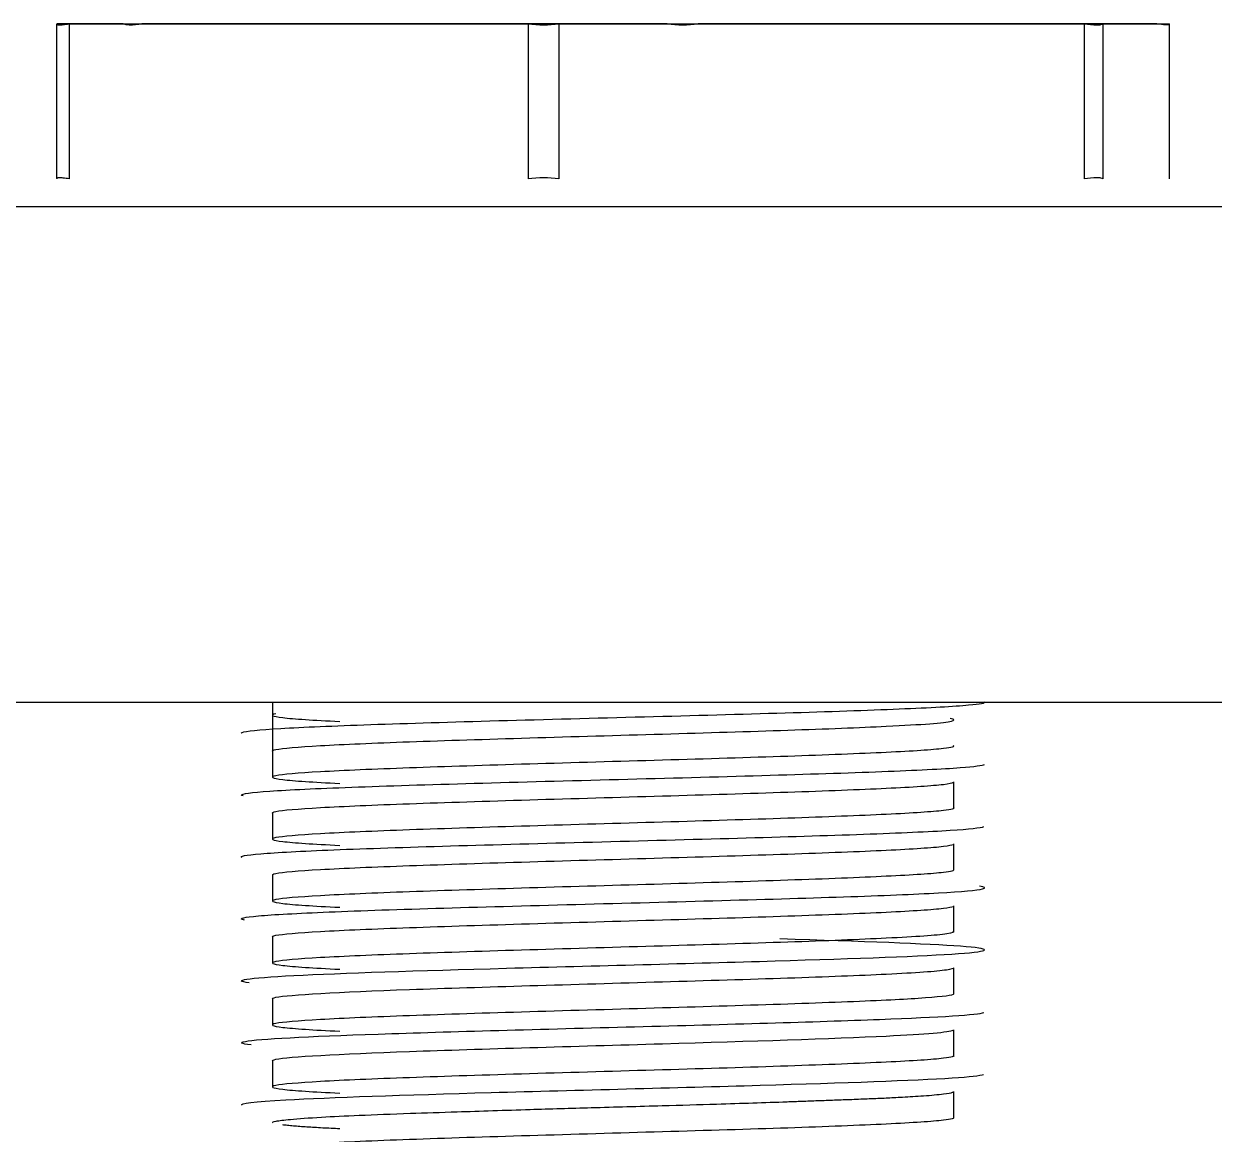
# Model space of a CAD drawing. Extents: x -681219 to -550379, y -242630 to -158199.
# Drawn here: x -603288.82 to -603269.6, y -232260.87 to -232242.94 of the extents above; entities that cross this region are included whole.
import ezdxf

# ---------------------------------------------------------------- set-up
doc = ezdxf.new("R2010")
doc.units = 0
doc.header["$LTSCALE"] = 1000
doc.layers.get('0').update_dxf_attribs({"linetype": 'CONTINUOUS'})

# ---------------------------------------------------------------- blocks, each defined once
blk = doc.blocks.new('CYPJ15001B0001XY_A_CYPJ1000_V_1')
at = {"color": 0, "linetype": 'ByBlock', "lineweight": -2}
for p, q in [((-535.5, -745.131), (-535.5, -522.153)), ((-527.5, -745.131), (-527.5, -522.153)), ((-538.452, -709.664), (-538.452, -708.592)), ((-538.452, -708.592), (-535.949, -708.592)), ((-535.955, -708.588), (-538.445, -708.588)), ((-538.452, -708.79), (-538.452, -716.199)), ((-538.452, -709.664), (-535.949, -709.664)), ((-535.5, -709.57), (-535.5, -709.57)), ((-538.452, -718.445), (-538.452, -709.963)), ((-538.452, -709.963), (-535.949, -709.963)), ((-535.5, -712.07), (-535.505, -712.07)), ((-525.791, -712.07), (-526.213, -712.07)), ((-524.791, -712.07), (-525.213, -712.07)), ((-523.791, -712.07), (-524.213, -712.07)), ((-522.791, -712.07), (-523.213, -712.07)), ((-521.791, -712.07), (-522.213, -712.07)), ((-520.791, -712.07), (-521.213, -712.07)), ((-538.452, -716.696), (-538.452, -725.178)), ((-538.452, -718.445), (-535.949, -718.445)), ((-538.452, -726.351), (-538.452, -718.942)), ((-538.452, -718.942), (-535.949, -718.942)), ((-527.5, -723.07), (-526.713, -723.07)), ((-526.713, -723.07), (-526.291, -723.07)), ((-525.713, -723.07), (-525.291, -723.07)), ((-524.713, -723.07), (-524.291, -723.07)), ((-523.713, -723.07), (-523.291, -723.07)), ((-522.713, -723.07), (-522.291, -723.07)), ((-521.713, -723.07), (-521.291, -723.07)), ((-538.452, -725.477), (-538.452, -726.549)), ((-535.5, -725.57), (-535.5, -725.57)), ((-538.452, -726.351), (-535.949, -726.351)), ((-538.445, -726.553), (-535.955, -726.553))]:
    blk.add_line(p, q, dxfattribs=at)
for centre, radius, start, end in [((-539.986, -709.731), 1.552, 351.4272, 358.9533), ((-534.414, -709.731), 1.552, 181.0467, 188.5728), ((-540.232, -716.447), 1.798, 352.0619, 7.9381), ((-540.232, -718.693), 1.798, 352.0619, 7.9381), ((-534.168, -718.693), 1.798, 172.0619, 187.9381), ((-539.986, -725.409), 1.552, 1.0467, 8.5728)]:
    blk.add_arc(centre, radius, start, end, dxfattribs=at)
for points in [[(-538.452, -708.592), (-538.446, -708.586), (-538.437, -708.588), (-538.433, -708.624), (-538.437, -708.691), (-538.446, -708.754), (-538.452, -708.79)], [(-538.434, -709.76), (-538.434, -709.734), (-538.437, -709.691), (-538.446, -709.669), (-538.452, -709.664)], [(-535.949, -709.664), (-535.954, -709.669), (-535.963, -709.691), (-535.966, -709.734), (-535.966, -709.76)], [(-522.111, -713.159), (-522.143, -712.516), (-522.174, -712.141), (-522.205, -712.081)], [(-538.434, -725.381), (-538.434, -725.407), (-538.437, -725.45), (-538.446, -725.471), (-538.452, -725.477)], [(-538.452, -726.549), (-538.446, -726.554), (-538.437, -726.553), (-538.433, -726.517), (-538.437, -726.45), (-538.446, -726.386), (-538.452, -726.351)], [(-535.949, -726.351), (-535.954, -726.386), (-535.963, -726.45), (-535.967, -726.517), (-535.963, -726.553), (-535.954, -726.554), (-535.949, -726.549)]]:
    blk.add_open_spline(points, degree=3, dxfattribs=at)
for points, knots in [([(-526.995, -723.565), (-527.001, -723.574), (-527.028, -723.563), (-527.076, -723.079), (-527.139, -721.585), (-527.202, -719.466), (-527.265, -717.052), (-527.328, -714.718), (-527.392, -712.829), (-527.451, -711.751), (-527.489, -711.556), (-527.506, -711.572)], [0.8530061, 0.8530061, 0.8530061, 0.8530061, 0.8575003, 0.8737503, 0.8900003, 0.9062503, 0.9225003, 0.9387503, 0.9550004, 0.9712504, 0.984375, 0.984375, 0.984375, 0.984375]), ([(-525.987, -723.543), (-525.992, -723.561), (-526.018, -723.609), (-526.065, -723.258), (-526.128, -721.901), (-526.191, -719.87), (-526.254, -717.481), (-526.317, -715.106), (-526.381, -713.115), (-526.44, -711.892), (-526.479, -711.599), (-526.496, -711.574)], [0.59375, 0.59375, 0.59375, 0.59375, 0.5975001, 0.6137501, 0.6300001, 0.6462501, 0.6625001, 0.6787501, 0.6950001, 0.7112502, 0.7246755, 0.7246755, 0.7246755, 0.7246755]), ([(-524.992, -723.558), (-525.012, -723.608), (-525.054, -723.401), (-525.117, -722.196), (-525.18, -720.263), (-525.243, -717.911), (-525.306, -715.506), (-525.369, -713.422), (-525.431, -712.018), (-525.472, -711.632), (-525.491, -711.583)], [0.3378312, 0.3378312, 0.3378312, 0.3378312, 0.3537499, 0.3699999, 0.3862499, 0.4024999, 0.4187499, 0.4349999, 0.4512499, 0.466338, 0.466338, 0.466338, 0.466338]), ([(-523.982, -723.522), (-524.002, -723.619), (-524.043, -723.518), (-524.106, -722.468), (-524.169, -720.643), (-524.232, -718.339), (-524.295, -715.916), (-524.358, -713.75), (-524.421, -712.179), (-524.478, -711.521), (-524.514, -711.563), (-524.528, -711.654)], [0.078125, 0.078125, 0.078125, 0.078125, 0.0937496, 0.1099997, 0.1262497, 0.1424997, 0.1587497, 0.1749997, 0.1912497, 0.2074997, 0.21875, 0.21875, 0.21875, 0.21875]), ([(-522.969, -723.446), (-523.009, -723.746), (-523.048, -723.483), (-523.127, -721.962), (-523.166, -720.713), (-523.245, -717.87), (-523.284, -716.291), (-523.363, -713.621), (-523.402, -712.542), (-523.481, -711.447), (-523.52, -711.435), (-523.599, -712.489), (-523.638, -713.552), (-523.678, -714.877)], [0.8125, 0.8125, 0.8125, 0.8125, 0.84375, 0.84375, 0.875, 0.875, 0.90625, 0.90625, 0.9375, 0.9375, 0.96875, 0.96875, 1, 1, 1, 1]), ([(-521.966, -723.414), (-521.986, -723.579), (-522.005, -723.614), (-522.064, -723.292), (-522.104, -722.51), (-522.182, -720.21), (-522.222, -718.703), (-522.3, -715.741), (-522.34, -714.3), (-522.417, -712.285), (-522.454, -711.678), (-522.491, -711.583)], [0.5468766, 0.5468766, 0.5468766, 0.5468766, 0.5625, 0.5625, 0.59375, 0.59375, 0.625, 0.625, 0.65625, 0.65625, 0.68595, 0.68595, 0.68595, 0.68595]), ([(-520.995, -723.561), (-521.023, -723.608), (-521.052, -723.364), (-521.12, -722.148), (-521.159, -720.942), (-521.238, -718.139), (-521.277, -716.556), (-521.356, -713.832), (-521.395, -712.703), (-521.453, -711.81), (-521.472, -711.64), (-521.491, -711.59)], [0.2897192, 0.2897192, 0.2897192, 0.2897192, 0.3125, 0.3125, 0.34375, 0.34375, 0.375, 0.375, 0.40625, 0.40625, 0.4210244, 0.4210244, 0.4210244, 0.4210244]), ([(-527.111, -713.159), (-527.125, -712.872), (-527.139, -712.636), (-527.167, -712.282), (-527.181, -712.164), (-527.209, -712.052), (-527.223, -712.059), (-527.236, -712.128), (-527.236, -712.128), (-527.236, -712.128)], [0, 0, 0, 0, 0.25, 0.25, 0.5, 0.5, 0.75, 0.75, 0.7500107, 0.7500107, 0.7500107, 0.7500107]), ([(-526.8, -712.081), (-526.784, -712.046), (-526.768, -712.099), (-526.73, -712.414), (-526.709, -712.729), (-526.689, -713.159)], [0.7763019, 0.7763019, 0.7763019, 0.7763019, 0.875, 0.875, 1, 1, 1, 1]), ([(-526.111, -713.159), (-526.132, -712.729), (-526.153, -712.414), (-526.185, -712.145), (-526.196, -712.091), (-526.207, -712.075)], [0, 0, 0, 0, 0.125, 0.125, 0.1908279, 0.1908279, 0.1908279, 0.1908279]), ([(-525.799, -712.079), (-525.783, -712.048), (-525.767, -712.102), (-525.73, -712.414), (-525.709, -712.729), (-525.689, -713.159)], [0.7784894, 0.7784894, 0.7784894, 0.7784894, 0.875, 0.875, 1, 1, 1, 1]), ([(-525.111, -713.159), (-525.132, -712.729), (-525.153, -712.414), (-525.184, -712.151), (-525.195, -712.098), (-525.205, -712.079)], [0, 0, 0, 0, 0.125, 0.125, 0.1864885, 0.1864885, 0.1864885, 0.1864885]), ([(-524.797, -712.076), (-524.782, -712.053), (-524.767, -712.107), (-524.73, -712.414), (-524.709, -712.729), (-524.689, -713.159)], [0.7825625, 0.7825625, 0.7825625, 0.7825625, 0.875, 0.875, 1, 1, 1, 1]), ([(-524.111, -713.159), (-524.132, -712.729), (-524.153, -712.414), (-524.184, -712.154), (-524.194, -712.102), (-524.204, -712.081)], [0, 0, 0, 0, 0.125, 0.125, 0.1841561, 0.1841561, 0.1841561, 0.1841561]), ([(-523.802, -712.084), (-523.787, -712.05), (-523.773, -712.083), (-523.735, -712.346), (-523.712, -712.681), (-523.689, -713.159)], [0.593585, 0.593585, 0.593585, 0.593585, 0.75, 0.75, 1, 1, 1, 1]), ([(-523.111, -713.159), (-523.135, -712.684), (-523.158, -712.351), (-523.193, -712.104), (-523.205, -712.064), (-523.217, -712.069)], [0, 0, 0, 0, 0.25, 0.25, 0.3748376, 0.3748376, 0.3748376, 0.3748376]), ([(-522.8, -712.08), (-522.793, -712.067), (-522.766, -712.068), (-522.729, -712.407), (-522.698, -712.963), (-522.689, -713.159)], [0.777108, 0.777108, 0.777108, 0.777108, 0.8166664, 0.9430551, 1, 1, 1, 1]), ([(-521.8, -712.081), (-521.784, -712.047), (-521.767, -712.099), (-521.73, -712.414), (-521.709, -712.729), (-521.689, -713.159)], [0.7771415, 0.7771415, 0.7771415, 0.7771415, 0.875, 0.875, 1, 1, 1, 1]), ([(-521.111, -713.159), (-521.114, -713.12), (-521.118, -713.029), (-521.126, -712.885), (-521.136, -712.719), (-521.147, -712.544), (-521.161, -712.373), (-521.18, -712.191), (-521.196, -712.106), (-521.205, -712.083), (-521.207, -712.081)], [0, 0, 0, 0, 0.0114694, 0.0267417, 0.0458162, 0.0687014, 0.0954145, 0.1259717, 0.1786376, 0.1864115, 0.1864115, 0.1864115, 0.1864115]), ([(-520.798, -712.077), (-520.783, -712.051), (-520.767, -712.105), (-520.73, -712.414), (-520.71, -712.729), (-520.689, -713.159)], [0.7810894, 0.7810894, 0.7810894, 0.7810894, 0.875, 0.875, 1, 1, 1, 1]), ([(-526.708, -723.067), (-526.718, -723.078), (-526.727, -723.059), (-526.757, -722.908), (-526.778, -722.662), (-526.82, -721.924), (-526.841, -721.432), (-526.882, -720.277), (-526.903, -719.615), (-526.945, -718.218), (-526.966, -717.486), (-527.007, -716.061), (-527.028, -715.369), (-527.07, -714.134), (-527.091, -713.588), (-527.111, -713.159)], [0.1937171, 0.1937171, 0.1937171, 0.1937171, 0.25, 0.25, 0.375, 0.375, 0.5, 0.5, 0.625, 0.625, 0.75, 0.75, 0.875, 0.875, 1, 1, 1, 1]), ([(-526.689, -713.159), (-526.668, -713.589), (-526.647, -714.133), (-526.605, -715.37), (-526.584, -716.061), (-526.543, -717.486), (-526.522, -718.218), (-526.48, -719.615), (-526.459, -720.277), (-526.418, -721.432), (-526.397, -721.924), (-526.355, -722.662), (-526.334, -722.908), (-526.293, -723.117), (-526.272, -723.079), (-526.23, -722.727), (-526.209, -722.412), (-526.189, -721.982)], [0, 0, 0, 0, 0.125, 0.125, 0.25, 0.25, 0.375, 0.375, 0.5, 0.5, 0.625, 0.625, 0.75, 0.75, 0.875, 0.875, 1, 1, 1, 1]), ([(-525.707, -723.066), (-525.717, -723.079), (-525.727, -723.061), (-525.757, -722.908), (-525.778, -722.662), (-525.82, -721.924), (-525.841, -721.432), (-525.882, -720.277), (-525.903, -719.615), (-525.945, -718.218), (-525.966, -717.486), (-526.007, -716.061), (-526.028, -715.37), (-526.07, -714.133), (-526.091, -713.589), (-526.111, -713.159)], [0.1914126, 0.1914126, 0.1914126, 0.1914126, 0.25, 0.25, 0.375, 0.375, 0.5, 0.5, 0.625, 0.625, 0.75, 0.75, 0.875, 0.875, 1, 1, 1, 1]), ([(-525.689, -713.159), (-525.668, -713.589), (-525.647, -714.133), (-525.605, -715.37), (-525.584, -716.061), (-525.543, -717.486), (-525.522, -718.218), (-525.48, -719.615), (-525.459, -720.277), (-525.418, -721.432), (-525.397, -721.924), (-525.355, -722.662), (-525.334, -722.908), (-525.293, -723.116), (-525.272, -723.079), (-525.23, -722.727), (-525.209, -722.412), (-525.189, -721.982)], [0, 0, 0, 0, 0.125, 0.125, 0.25, 0.25, 0.375, 0.375, 0.5, 0.5, 0.625, 0.625, 0.75, 0.75, 0.875, 0.875, 1, 1, 1, 1]), ([(-524.705, -723.062), (-524.715, -723.082), (-524.726, -723.065), (-524.757, -722.908), (-524.778, -722.662), (-524.82, -721.924), (-524.841, -721.432), (-524.882, -720.277), (-524.903, -719.615), (-524.945, -718.218), (-524.966, -717.486), (-525.007, -716.061), (-525.028, -715.37), (-525.07, -714.133), (-525.091, -713.589), (-525.111, -713.159)], [0.1864014, 0.1864014, 0.1864014, 0.1864014, 0.25, 0.25, 0.375, 0.375, 0.5, 0.5, 0.625, 0.625, 0.75, 0.75, 0.875, 0.875, 1, 1, 1, 1]), ([(-524.689, -713.159), (-524.668, -713.589), (-524.647, -714.133), (-524.605, -715.37), (-524.584, -716.061), (-524.543, -717.486), (-524.522, -718.219), (-524.48, -719.615), (-524.459, -720.278), (-524.418, -721.432), (-524.397, -721.924), (-524.355, -722.662), (-524.334, -722.908), (-524.293, -723.116), (-524.272, -723.08), (-524.23, -722.726), (-524.209, -722.412), (-524.189, -721.982)], [0, 0, 0, 0, 0.125, 0.125, 0.25, 0.25, 0.375, 0.375, 0.5, 0.5, 0.625, 0.625, 0.75, 0.75, 0.875, 0.875, 1, 1, 1, 1]), ([(-523.705, -723.062), (-523.715, -723.081), (-523.726, -723.065), (-523.757, -722.908), (-523.778, -722.662), (-523.82, -721.924), (-523.841, -721.432), (-523.882, -720.278), (-523.903, -719.615), (-523.945, -718.219), (-523.966, -717.486), (-524.007, -716.061), (-524.028, -715.37), (-524.07, -714.133), (-524.091, -713.589), (-524.111, -713.159)], [0.1867361, 0.1867361, 0.1867361, 0.1867361, 0.25, 0.25, 0.375, 0.375, 0.5, 0.5, 0.625, 0.625, 0.75, 0.75, 0.875, 0.875, 1, 1, 1, 1]), ([(-523.689, -713.159), (-523.668, -713.589), (-523.647, -714.133), (-523.605, -715.37), (-523.584, -716.061), (-523.543, -717.486), (-523.522, -718.218), (-523.48, -719.615), (-523.459, -720.277), (-523.418, -721.432), (-523.397, -721.924), (-523.355, -722.662), (-523.334, -722.908), (-523.293, -723.117), (-523.272, -723.079), (-523.23, -722.727), (-523.209, -722.412), (-523.189, -721.982)], [0, 0, 0, 0, 0.125, 0.125, 0.25, 0.25, 0.375, 0.375, 0.5, 0.5, 0.625, 0.625, 0.75, 0.75, 0.875, 0.875, 1, 1, 1, 1]), ([(-522.708, -723.065), (-522.718, -723.078), (-522.727, -723.06), (-522.778, -722.801), (-522.82, -722.01), (-522.883, -720.277), (-522.903, -719.612), (-522.945, -718.216), (-522.966, -717.484), (-523.008, -716.063), (-523.028, -715.372), (-523.07, -714.133), (-523.091, -713.586), (-523.111, -713.159)], [0.1931073, 0.1931073, 0.1931073, 0.1931073, 0.25, 0.25, 0.5, 0.5, 0.625, 0.625, 0.75, 0.75, 0.875, 0.875, 1, 1, 1, 1]), ([(-522.689, -713.159), (-522.668, -713.589), (-522.647, -714.133), (-522.605, -715.37), (-522.584, -716.061), (-522.543, -717.486), (-522.522, -718.218), (-522.48, -719.615), (-522.459, -720.277), (-522.418, -721.432), (-522.397, -721.924), (-522.355, -722.662), (-522.334, -722.908), (-522.293, -723.116), (-522.272, -723.079), (-522.23, -722.727), (-522.209, -722.412), (-522.189, -721.982)], [0, 0, 0, 0, 0.125, 0.125, 0.25, 0.25, 0.375, 0.375, 0.5, 0.5, 0.625, 0.625, 0.75, 0.75, 0.875, 0.875, 1, 1, 1, 1]), ([(-521.705, -723.058), (-521.715, -723.079), (-521.726, -723.064), (-521.778, -722.808), (-521.82, -722.006), (-521.903, -719.704), (-521.945, -718.196), (-522.028, -715.351), (-522.07, -714.018), (-522.111, -713.159)], [0.1864743, 0.1864743, 0.1864743, 0.1864743, 0.25, 0.25, 0.5, 0.5, 0.75, 0.75, 1, 1, 1, 1]), ([(-521.689, -713.159), (-521.668, -713.589), (-521.647, -714.133), (-521.605, -715.37), (-521.584, -716.061), (-521.543, -717.486), (-521.522, -718.219), (-521.48, -719.615), (-521.459, -720.278), (-521.418, -721.432), (-521.397, -721.924), (-521.355, -722.662), (-521.334, -722.908), (-521.293, -723.116), (-521.272, -723.08), (-521.23, -722.726), (-521.21, -722.412), (-521.189, -721.982)], [0, 0, 0, 0, 0.125, 0.125, 0.25, 0.25, 0.375, 0.375, 0.5, 0.5, 0.625, 0.625, 0.75, 0.75, 0.875, 0.875, 1, 1, 1, 1]), ([(-520.71, -723.065), (-520.719, -723.077), (-520.737, -723.041), (-520.767, -722.792), (-520.8, -722.335), (-520.833, -721.672), (-520.861, -720.921), (-520.891, -719.994), (-520.924, -719.002), (-520.957, -717.875), (-520.985, -716.853), (-521.016, -715.778), (-521.041, -715.032), (-521.059, -714.511), (-521.069, -714.254), (-521.079, -713.984), (-521.089, -713.706), (-521.1, -713.424), (-521.108, -713.249), (-521.111, -713.159)], [0.1920988, 0.1920988, 0.1920988, 0.1920988, 0.2508059, 0.3081505, 0.376963, 0.4361459, 0.5009213, 0.5524619, 0.6254414, 0.683265, 0.7497536, 0.8019731, 0.874281, 0.8907092, 0.9089563, 0.9290181, 0.9508868, 0.9745513, 1, 1, 1, 1]), ([(-520.689, -713.159), (-520.668, -713.589), (-520.647, -714.133), (-520.605, -715.37), (-520.585, -716.061), (-520.543, -717.486), (-520.522, -718.219), (-520.48, -719.614), (-520.46, -720.278), (-520.418, -721.432), (-520.397, -721.924), (-520.355, -722.662), (-520.335, -722.908), (-520.293, -723.116), (-520.272, -723.079), (-520.23, -722.727), (-520.21, -722.412), (-520.189, -721.982)], [0, 0, 0, 0, 0.125, 0.125, 0.25, 0.25, 0.375, 0.375, 0.5, 0.5, 0.625, 0.625, 0.75, 0.75, 0.875, 0.875, 1, 1, 1, 1]), ([(-527.314, -723.012), (-527.293, -723.117), (-527.272, -723.079), (-527.23, -722.727), (-527.209, -722.412), (-527.189, -721.982)], [0.75, 0.75, 0.75, 0.75, 0.875, 0.875, 1, 1, 1, 1]), ([(-520.611, -721.982), (-520.615, -722.029), (-520.619, -722.125), (-520.626, -722.261), (-520.634, -722.392), (-520.641, -722.515), (-520.65, -722.63), (-520.658, -722.735), (-520.667, -722.827), (-520.673, -722.879), (-520.675, -722.902)], [0, 0, 0, 0, 0.0140037, 0.0284989, 0.0434864, 0.0589686, 0.0749505, 0.0914379, 0.1084352, 0.1251649, 0.1251649, 0.1251649, 0.1251649])]:
    blk.add_open_spline(points, degree=3, knots=knots, dxfattribs=at)

msp = doc.modelspace()

# ---------------------------------------------------------------- block references
at = {"color": 4, "rotation": 270}
msp.add_blockref('CYPJ15001B0001XY_A_CYPJ1000_V_1', (-602561.7373, -232781.3953), dxfattribs=at)

doc.saveas('drawing.dxf')
